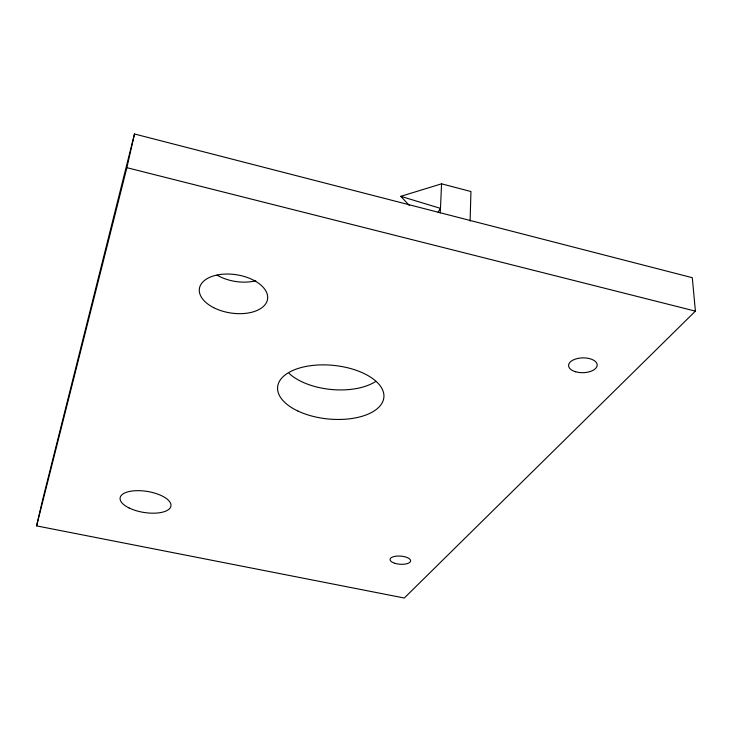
<?xml version="1.0" encoding="UTF-8"?>
<svg xmlns="http://www.w3.org/2000/svg" width="732" height="732" viewBox="0 0 732 732"><rect width="100%" height="100%" fill="white"/><g stroke="black" fill="none" stroke-linecap="round" stroke-linejoin="round"><path stroke-width="1.1" d="M470.109 221.11L470.941 191.528L441.57 183.824L400.779 196.341L409.243 205.344M440.261 212.939L441.57 183.824M36.6 525.887L126.874 167.683L134.496 133.983L692.298 277.702L695.4 311.137L404.284 598.017L36.6 525.887L42.429 500.615L134.496 133.983M438.111 212.207L440.463 208.364L400.779 196.341M126.874 167.683L695.4 311.137M255.779 280.777A33.901 19.737 9 0 1 217.065 275.122M375.736 381.464A52.558 27.578 5.6 0 1 289.067 373.384M128.978 507.917A25.721 10.641 9.1 0 0 170.556 507.184A25.721 10.641 9.1 0 0 137.058 490.669A25.721 10.641 9.1 0 0 128.978 507.917M213.717 307.678A34.486 19.334 8.8 0 0 267.546 299.26A34.486 19.334 8.8 0 0 219.197 274.637A34.486 19.334 8.8 0 0 213.717 307.678M575.636 371.774A14.301 7.402 -1.2 0 0 597.184 365.112A14.301 7.402 -1.2 0 0 575.837 358.945A14.301 7.402 -1.2 0 0 575.636 371.774M394.887 563.311A10.33 4.09 4.2 0 0 410.615 560.932A10.33 4.09 4.2 0 0 395.445 556.256A10.33 4.09 4.2 0 0 394.887 563.311M298.034 411.091A53.372 26.928 5.6 0 0 383.422 399.754A53.372 26.928 5.6 0 0 310.816 365.661A53.372 26.928 5.6 0 0 298.034 411.091"/></g></svg>
